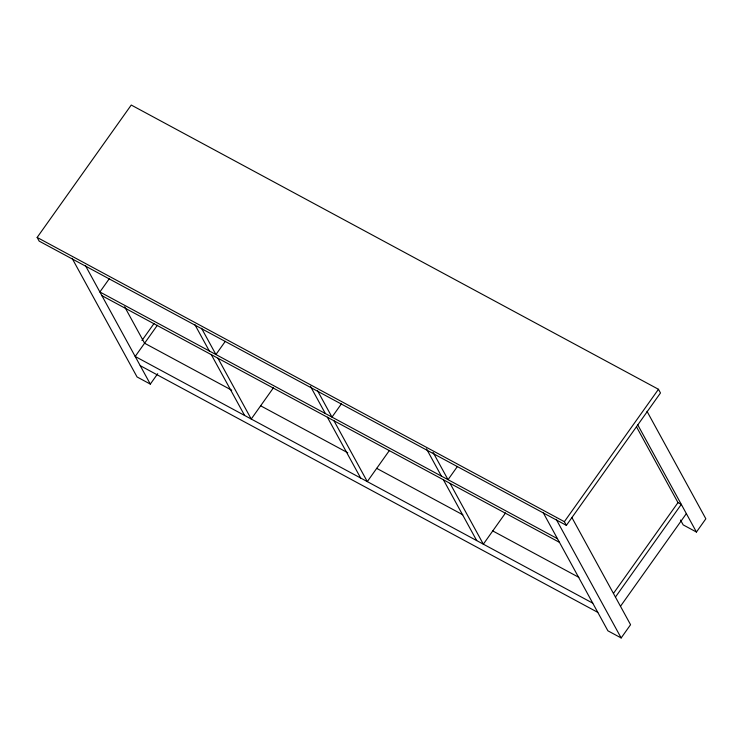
<?xml version="1.0" encoding="UTF-8"?>
<svg xmlns="http://www.w3.org/2000/svg" width="743" height="743" viewBox="0 0 743 743"><rect width="100%" height="100%" fill="white"/><g stroke="black" fill="none" stroke-linecap="round" stroke-linejoin="round"><path stroke-width="1.11" d="M37.15 237.435L131.251 105.042L658.465 389.286L660.481 392.973L566.38 525.366L39.165 241.122L37.15 237.435L564.364 521.679L566.38 525.366M109.286 278.736L99.878 291.971L557.454 538.675M141.95 340.489L154.052 323.474M157.367 325.258L135.18 356.464L592.765 603.167M72.09 258.295L137.056 376.952L150.318 384.103L157.711 373.701M225.333 341.297L215.925 354.541L201.539 328.267M273.415 387.827L251.236 419.033L217.94 358.228M341.39 403.867L331.982 417.111L317.595 390.837M389.471 450.397L367.293 481.603L333.997 420.798M457.447 466.437L448.029 479.681L433.095 452.394M505.528 512.967L483.34 544.173L450.054 483.368M564.364 521.679L658.465 389.286M613.467 593.397L677.987 502.612L636.575 426.965M615.436 597.075L681.303 504.395L677.987 502.612M620.479 606.288L686.356 513.617M543.068 512.401L607.895 630.807L621.157 637.958L630.566 624.714L571.813 517.397M680.523 520.044L683.179 524.892L696.442 532.044L705.85 518.8L646.995 411.297M101.893 295.658L559.47 542.353M231.723 390.205L144.597 343.229L124.62 306.738M260.644 405.799L347.78 452.775M376.701 468.359L462.815 514.797M492.748 530.929L578.871 577.367M140.232 365.677L597.809 612.381M637.68 424.717L696.442 532.044M556.191 519.292L621.157 637.958M426.463 448.818L441.398 476.105M443.422 479.792L476.709 540.598M310.407 386.249L325.35 413.535M327.366 417.222L360.661 478.028M194.907 324.691L209.294 350.965M211.309 354.652L244.605 415.458M85.491 265.697L150.318 384.103"/></g></svg>
